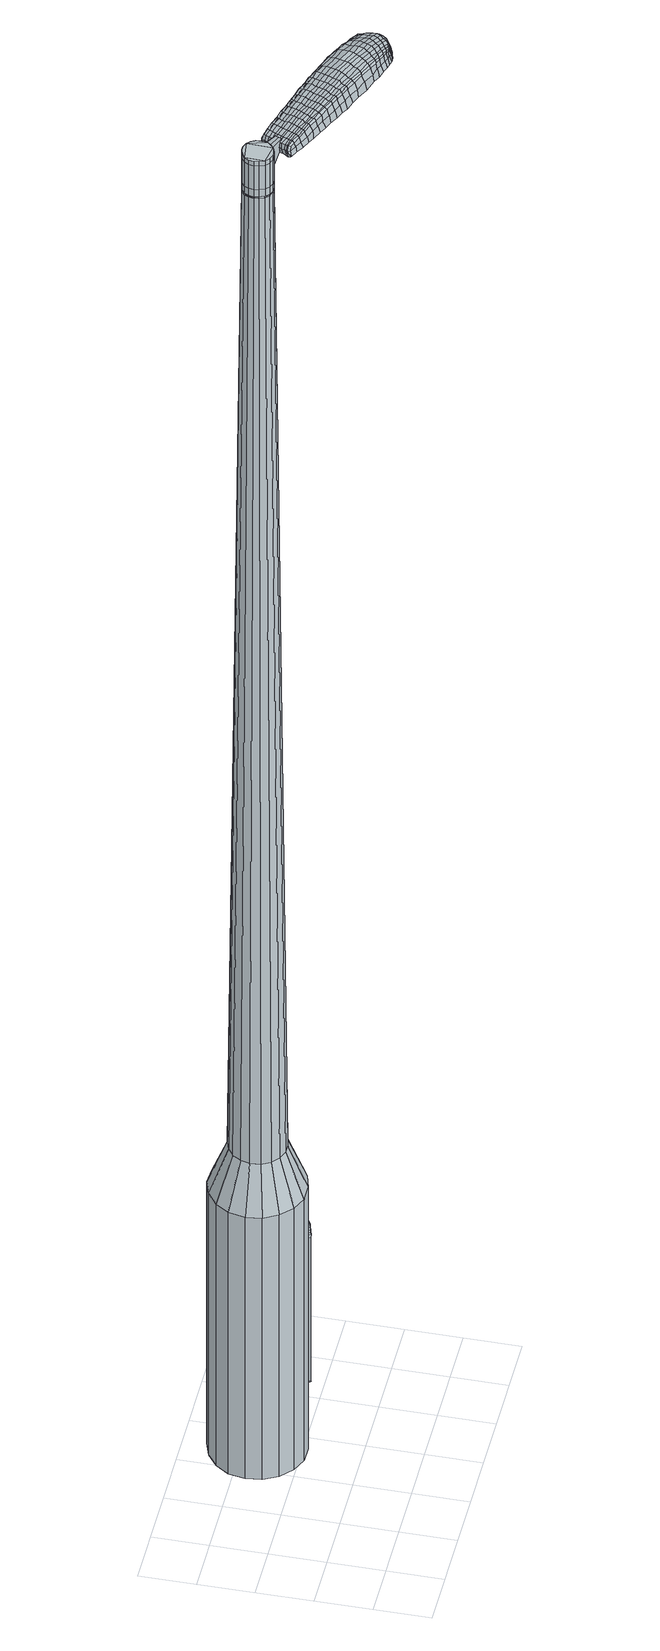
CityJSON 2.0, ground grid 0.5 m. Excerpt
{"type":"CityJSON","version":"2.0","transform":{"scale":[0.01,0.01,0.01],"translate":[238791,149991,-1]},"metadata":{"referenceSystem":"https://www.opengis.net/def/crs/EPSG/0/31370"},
"CityObjects":{
"object1":{"type":"GenericCityObject","attributes":{"cluster":880,"mean_distance_to_centroid":0.348,"new_centroid_x":238792.29,"new_centroid_y":149992.37,"mean_distance_to_camera":10.29,"H1":12.34,"H2":12.64,"Z_final":114.08,"cluster2":-1,"proj_x":238789.3,"proj_y":149999.6,"id_line":88943,"bearing_l":67.53,"distance":7.83,"orientation":"right","G_obj":337.53},"geometry":[{"type":"MultiSurface","lod":"2","boundaries":[[[0,1,2,3]],[[1,4,5,2]],[[4,6,7,5]],[[6,8,9,7]],[[8,10,11,9]],[[10,12,13,11]],[[12,14,15,13]],[[14,16,17,15]],[[16,18,19,17]],[[18,20,21,19]],[[20,22,23,21]],[[22,24,25,23]],[[24,26,27,25]],[[26,28,29,27]],[[28,30,31,29]],[[30,32,33,31]],[[32,34,35,33]],[[34,0,3,35]],[[36,37,38,39]],[[38,40,41,42]],[[41,43,42]],[[42,44,45,46]],[[45,47,46]],[[46,48,49,50]],[[49,51,50]],[[42,46,50,38]],[[50,52,39,38]],[[53,36,39]],[[2,5,7,35]],[[7,9,11,15]],[[11,13,15]],[[15,17,19,23]],[[19,21,23]],[[23,25,27,31]],[[27,29,31]],[[15,23,31,7]],[[31,33,35,7]],[[3,2,35]],[[1,0,54,55]],[[0,34,56,54]],[[34,32,57,56]],[[32,30,58,57]],[[30,28,59,58]],[[28,26,60,59]],[[26,24,61,60]],[[24,22,62,61]],[[22,20,63,62]],[[20,18,64,63]],[[18,16,65,64]],[[16,14,66,65]],[[14,12,67,66]],[[12,10,68,67]],[[10,8,69,68]],[[8,6,70,69]],[[6,4,71,70]],[[4,1,55,71]],[[55,54,72,73]],[[54,56,74,72]],[[56,57,75,74]],[[57,58,76,75]],[[58,59,77,76]],[[59,60,78,77]],[[60,61,79,78]],[[61,62,80,79]],[[62,63,81,80]],[[63,64,82,81]],[[64,65,83,82]],[[65,66,84,83]],[[66,67,85,84]],[[67,68,86,85]],[[68,69,87,86]],[[69,70,88,87]],[[70,71,89,88]],[[71,55,73,89]],[[90,91,92,73]],[[93,94,91,90]],[[75,95,94,93]],[[96,97,95,75]],[[98,99,97,96]],[[100,101,99,98]],[[102,103,101,100]],[[104,105,103,102]],[[106,107,105,104]],[[108,109,107,106]],[[110,111,109,108]],[[84,112,111,110]],[[113,114,112,84]],[[115,116,114,113]],[[117,118,116,115]],[[119,120,118,117]],[[121,122,120,119]],[[73,92,122,121]],[[123,124,125,126]],[[127,123,126,128]],[[129,127,128,130]],[[131,129,130,132]],[[133,131,132,134]],[[135,133,134,136]],[[137,135,136,138]],[[139,137,138,140]],[[141,139,140,142]],[[143,141,142,144]],[[145,143,144,146]],[[147,145,146,148]],[[149,147,148,150]],[[151,149,150,152]],[[153,151,152,154]],[[155,153,154,156]],[[72,90,73]],[[72,74,93,90]],[[74,75,93]],[[76,96,75]],[[76,77,98,96]],[[77,78,100,98]],[[78,79,102,100]],[[79,80,104,102]],[[80,81,106,104]],[[81,82,108,106]],[[82,83,110,108]],[[83,84,110]],[[85,113,84]],[[85,86,115,113]],[[86,87,117,115]],[[87,88,119,117]],[[88,89,121,119]],[[89,73,121]],[[157,92,91]],[[158,122,92]],[[158,159,120,122]],[[159,160,118,120]],[[160,161,116,118]],[[161,162,114,116]],[[162,112,114]],[[163,111,112]],[[163,164,109,111]],[[164,165,107,109]],[[165,166,105,107]],[[166,167,103,105]],[[167,168,101,103]],[[168,169,99,101]],[[169,170,97,99]],[[170,95,97]],[[171,94,95]],[[171,157,91,94]],[[39,52,155,172]],[[92,157,173,156]],[[53,39,172,124]],[[157,171,125,173]],[[36,53,124,123]],[[171,95,126,125]],[[37,36,123,127]],[[95,170,128,126]],[[38,37,127,129]],[[170,169,130,128]],[[40,38,129,131]],[[169,168,132,130]],[[41,40,131,133]],[[168,167,134,132]],[[43,41,133,135]],[[167,166,136,134]],[[42,43,135,137]],[[166,165,138,136]],[[44,42,137,139]],[[165,164,140,138]],[[45,44,139,141]],[[164,163,142,140]],[[47,45,141,143]],[[163,112,144,142]],[[46,47,143,145]],[[112,162,146,144]],[[48,46,145,147]],[[162,161,148,146]],[[49,48,147,149]],[[161,160,150,148]],[[51,49,149,151]],[[160,159,152,150]],[[50,51,151,153]],[[159,158,154,152]],[[52,50,153,155]],[[158,92,156,154]],[[155,156,174,175]],[[156,173,176,174]],[[173,125,177,176]],[[125,124,178,177]],[[124,172,179,178]],[[172,155,175,179]],[[180,181,182,183]],[[184,180,183,185]],[[180,184,186,187]],[[181,180,187,188]],[[189,190,191,192]],[[193,189,192,194]],[[189,193,195,196]],[[190,189,196,197]],[[198,199,200,201]],[[202,198,201,203]],[[198,202,204,205]],[[199,198,205,206]],[[207,208,209,210]],[[211,207,210,212]],[[207,211,213,214]],[[208,207,214,215]],[[216,217,218,219]],[[220,216,219,221]],[[216,220,222,223]],[[217,216,223,224]],[[225,226,227,228]],[[229,225,228,230]],[[225,229,231,232]],[[226,225,232,233]],[[234,235,236,237]],[[226,234,237,227]],[[234,226,233,238]],[[235,234,238,239]],[[240,241,242,243]],[[235,240,243,236]],[[240,235,239,244]],[[241,240,244,245]],[[246,184,185,247]],[[241,246,247,242]],[[246,241,245,248]],[[184,246,248,186]],[[249,250,251,252]],[[253,249,252,254]],[[249,253,255,256]],[[250,249,256,257]],[[258,259,260,261]],[[250,258,261,251]],[[258,250,257,262]],[[259,258,262,263]],[[264,265,266,267]],[[259,264,267,260]],[[264,259,263,268]],[[265,264,268,269]],[[270,271,272,273]],[[265,270,273,266]],[[270,265,269,274]],[[271,270,274,275]],[[276,181,188,277]],[[271,276,277,272]],[[276,271,275,278]],[[181,276,278,182]],[[279,280,281,282]],[[283,279,282,284]],[[279,283,285,286]],[[280,279,286,287]],[[288,289,290,291]],[[280,288,291,281]],[[288,280,287,292]],[[289,288,292,293]],[[294,295,296,297]],[[289,294,297,290]],[[294,289,293,298]],[[295,294,298,299]],[[300,193,194,301]],[[295,300,301,296]],[[300,295,299,302]],[[193,300,302,195]],[[303,304,305,306]],[[307,303,306,308]],[[303,307,309,310]],[[304,303,310,311]],[[312,313,314,315]],[[304,312,315,305]],[[312,304,311,316]],[[313,312,316,317]],[[318,319,320,321]],[[313,318,321,314]],[[318,313,317,322]],[[319,318,322,323]],[[324,325,326,327]],[[319,324,327,320]],[[324,319,323,328]],[[325,324,328,329]],[[330,190,197,331]],[[325,330,331,326]],[[330,325,329,332]],[[190,330,332,191]],[[333,219,218,334]],[[335,333,334,336]],[[333,335,337,338]],[[219,333,338,221]],[[339,335,336,340]],[[341,339,340,342]],[[339,341,343,344]],[[335,339,344,337]],[[345,341,342,346]],[[347,345,346,348]],[[345,347,349,350]],[[341,345,350,343]],[[351,347,348,352]],[[353,351,352,354]],[[351,353,355,356]],[[347,351,356,349]],[[357,353,354,358]],[[208,357,358,209]],[[357,208,215,359]],[[353,357,359,355]],[[360,361,206,205]],[[362,360,205,204]],[[360,362,363,364]],[[361,360,364,365]],[[366,367,365,364]],[[368,366,364,363]],[[366,368,369,370]],[[367,366,370,371]],[[372,373,371,370]],[[374,372,370,369]],[[372,374,375,376]],[[373,372,376,377]],[[378,379,377,376]],[[380,378,376,375]],[[378,380,213,211]],[[379,378,211,212]],[[381,382,383,384]],[[283,381,384,285]],[[381,283,284,385]],[[382,381,385,386]],[[387,202,203,388]],[[382,387,388,383]],[[387,382,386,389]],[[202,387,389,204]],[[390,391,392,393]],[[229,390,393,231]],[[390,229,230,394]],[[391,390,394,395]],[[396,397,398,399]],[[391,396,399,392]],[[396,391,395,400]],[[397,396,400,401]],[[402,199,206,403]],[[397,402,403,398]],[[402,397,401,404]],[[199,402,404,200]],[[405,406,407,408]],[[187,405,408,188]],[[405,187,186,409]],[[406,405,409,410]],[[411,412,413,414]],[[406,411,414,407]],[[411,406,410,415]],[[412,411,415,416]],[[417,210,209,418]],[[412,417,418,413]],[[417,412,416,419]],[[210,417,419,212]],[[420,421,422,423]],[[192,420,423,194]],[[420,192,191,424]],[[421,420,424,425]],[[426,214,213,427]],[[421,426,427,422]],[[426,421,425,428]],[[214,426,428,215]],[[429,430,431,432]],[[307,429,432,309]],[[429,307,308,433]],[[430,429,433,434]],[[435,220,221,436]],[[430,435,436,431]],[[435,430,434,437]],[[220,435,437,222]],[[438,439,440,441]],[[253,438,441,255]],[[438,253,254,442]],[[439,438,442,443]],[[444,445,446,447]],[[439,444,447,440]],[[444,439,443,448]],[[445,444,448,449]],[[450,217,224,451]],[[445,450,451,446]],[[450,445,449,452]],[[217,450,452,218]],[[453,454,443,442]],[[252,453,442,254]],[[453,252,251,455]],[[454,453,455,456]],[[457,458,449,448]],[[454,457,448,443]],[[457,454,456,459]],[[458,457,459,460]],[[461,334,218,452]],[[458,461,452,449]],[[461,458,460,462]],[[334,461,462,336]],[[463,464,465,466]],[[310,463,466,311]],[[463,310,309,432]],[[464,463,432,431]],[[467,338,337,468]],[[464,467,468,465]],[[467,464,431,436]],[[338,467,436,221]],[[469,470,456,455]],[[261,469,455,251]],[[469,261,260,471]],[[470,469,471,472]],[[473,474,460,459]],[[470,473,459,456]],[[473,470,472,475]],[[474,473,475,476]],[[477,340,336,462]],[[474,477,462,460]],[[477,474,476,478]],[[340,477,478,342]],[[479,480,481,482]],[[316,479,482,317]],[[479,316,311,466]],[[480,479,466,465]],[[483,344,343,484]],[[480,483,484,481]],[[483,480,465,468]],[[344,483,468,337]],[[485,486,472,471]],[[267,485,471,260]],[[485,267,266,487]],[[486,485,487,488]],[[489,490,476,475]],[[486,489,475,472]],[[489,486,488,491]],[[490,489,491,492]],[[493,346,342,478]],[[490,493,478,476]],[[493,490,492,494]],[[346,493,494,348]],[[495,496,497,498]],[[322,495,498,323]],[[495,322,317,482]],[[496,495,482,481]],[[499,350,349,500]],[[496,499,500,497]],[[499,496,481,484]],[[350,499,484,343]],[[501,502,488,487]],[[273,501,487,266]],[[501,273,272,503]],[[502,501,503,504]],[[505,506,492,491]],[[502,505,491,488]],[[505,502,504,507]],[[506,505,507,508]],[[509,352,348,494]],[[506,509,494,492]],[[509,506,508,510]],[[352,509,510,354]],[[511,512,513,514]],[[328,511,514,329]],[[511,328,323,498]],[[512,511,498,497]],[[515,356,355,516]],[[512,515,516,513]],[[515,512,497,500]],[[356,515,500,349]],[[517,518,504,503]],[[277,517,503,272]],[[517,277,188,408]],[[518,517,408,407]],[[519,520,508,507]],[[518,519,507,504]],[[519,518,407,414]],[[520,519,414,413]],[[521,358,354,510]],[[520,521,510,508]],[[521,520,413,418]],[[358,521,418,209]],[[522,523,425,424]],[[332,522,424,191]],[[522,332,329,514]],[[523,522,514,513]],[[524,359,215,428]],[[523,524,428,425]],[[524,523,513,516]],[[359,524,516,355]],[[525,526,386,385]],[[282,525,385,284]],[[525,282,281,527]],[[526,525,527,528]],[[529,362,204,389]],[[526,529,389,386]],[[529,526,528,530]],[[362,529,530,363]],[[531,532,533,534]],[[232,531,534,233]],[[531,232,231,393]],[[532,531,393,392]],[[535,536,537,538]],[[532,535,538,533]],[[535,532,392,399]],[[536,535,399,398]],[[539,361,365,540]],[[536,539,540,537]],[[539,536,398,403]],[[361,539,403,206]],[[541,542,528,527]],[[291,541,527,281]],[[541,291,290,543]],[[542,541,543,544]],[[545,368,363,530]],[[542,545,530,528]],[[545,542,544,546]],[[368,545,546,369]],[[547,548,549,550]],[[238,547,550,239]],[[547,238,233,534]],[[548,547,534,533]],[[551,552,553,554]],[[548,551,554,549]],[[551,548,533,538]],[[552,551,538,537]],[[555,367,371,556]],[[552,555,556,553]],[[555,552,537,540]],[[367,555,540,365]],[[557,558,544,543]],[[297,557,543,290]],[[557,297,296,559]],[[558,557,559,560]],[[561,374,369,546]],[[558,561,546,544]],[[561,558,560,562]],[[374,561,562,375]],[[563,564,565,566]],[[244,563,566,245]],[[563,244,239,550]],[[564,563,550,549]],[[567,568,569,570]],[[564,567,570,565]],[[567,564,549,554]],[[568,567,554,553]],[[571,373,377,572]],[[568,571,572,569]],[[571,568,553,556]],[[373,571,556,371]],[[573,574,560,559]],[[301,573,559,296]],[[573,301,194,423]],[[574,573,423,422]],[[575,380,375,562]],[[574,575,562,560]],[[575,574,422,427]],[[380,575,427,213]],[[576,577,410,409]],[[248,576,409,186]],[[576,248,245,566]],[[577,576,566,565]],[[578,579,416,415]],[[577,578,415,410]],[[578,577,565,570]],[[579,578,570,569]],[[580,379,212,419]],[[579,580,419,416]],[[580,579,569,572]],[[379,580,572,377]],[[581,582,583,584]],[[584,583,585,586]],[[587,585,583,588]],[[588,583,582,589]],[[590,591,592,593]],[[593,592,594,595]],[[596,594,592,597]],[[597,592,591,598]],[[599,600,601,602]],[[602,601,603,604]],[[605,603,601,606]],[[606,601,600,607]],[[608,609,610,611]],[[611,610,612,613]],[[614,612,610,615]],[[615,610,609,616]],[[617,618,619,620]],[[620,619,621,622]],[[623,621,619,624]],[[624,619,618,625]],[[626,627,628,629]],[[629,628,630,631]],[[632,630,628,633]],[[633,628,627,634]],[[635,636,637,638]],[[638,637,627,626]],[[634,627,637,639]],[[639,637,636,640]],[[641,642,643,644]],[[644,643,636,635]],[[640,636,643,645]],[[645,643,642,646]],[[586,585,647,648]],[[648,647,642,641]],[[646,642,647,649]],[[649,647,585,587]],[[650,651,652,653]],[[653,652,654,655]],[[656,654,652,657]],[[657,652,651,658]],[[659,660,661,662]],[[662,661,651,650]],[[658,651,661,663]],[[663,661,660,664]],[[665,666,667,668]],[[668,667,660,659]],[[664,660,667,669]],[[669,667,666,670]],[[671,672,673,674]],[[674,673,666,665]],[[670,666,673,675]],[[675,673,672,676]],[[589,582,677,678]],[[678,677,672,671]],[[676,672,677,679]],[[679,677,582,581]],[[680,681,682,683]],[[683,682,684,685]],[[686,684,682,687]],[[687,682,681,688]],[[689,690,691,692]],[[692,691,681,680]],[[688,681,691,693]],[[693,691,690,694]],[[695,696,697,698]],[[698,697,690,689]],[[694,690,697,699]],[[699,697,696,700]],[[595,594,701,702]],[[702,701,696,695]],[[700,696,701,703]],[[703,701,594,596]],[[704,705,706,707]],[[707,706,708,709]],[[710,708,706,711]],[[711,706,705,712]],[[713,714,715,716]],[[716,715,705,704]],[[712,705,715,717]],[[717,715,714,718]],[[719,720,721,722]],[[722,721,714,713]],[[718,714,721,723]],[[723,721,720,724]],[[725,726,727,728]],[[728,727,720,719]],[[724,720,727,729]],[[729,727,726,730]],[[598,591,731,732]],[[732,731,726,725]],[[730,726,731,733]],[[733,731,591,590]],[[617,620,734,735]],[[735,734,736,737]],[[738,736,734,739]],[[739,734,620,622]],[[737,736,740,741]],[[741,740,742,743]],[[744,742,740,745]],[[745,740,736,738]],[[743,742,746,747]],[[747,746,748,749]],[[750,748,746,751]],[[751,746,742,744]],[[749,748,752,753]],[[753,752,754,755]],[[756,754,752,757]],[[757,752,748,750]],[[755,754,758,759]],[[759,758,609,608]],[[616,609,758,760]],[[760,758,754,756]],[[607,761,762,606]],[[606,762,763,605]],[[764,763,762,765]],[[765,762,761,766]],[[766,767,768,765]],[[765,768,769,764]],[[770,769,768,771]],[[771,768,767,772]],[[772,773,774,771]],[[771,774,775,770]],[[776,775,774,777]],[[777,774,773,778]],[[778,779,780,777]],[[777,780,781,776]],[[614,781,780,612]],[[612,780,779,613]],[[782,783,784,785]],[[785,784,684,686]],[[685,684,784,786]],[[786,784,783,787]],[[604,603,788,789]],[[789,788,783,782]],[[787,783,788,790]],[[790,788,603,605]],[[791,792,793,794]],[[794,793,630,632]],[[631,630,793,795]],[[795,793,792,796]],[[797,798,799,800]],[[800,799,792,791]],[[796,792,799,801]],[[801,799,798,802]],[[607,600,803,804]],[[804,803,798,797]],[[802,798,803,805]],[[805,803,600,599]],[[806,807,808,809]],[[809,808,588,589]],[[587,588,808,810]],[[810,808,807,811]],[[812,813,814,815]],[[815,814,807,806]],[[811,807,814,816]],[[816,814,813,817]],[[608,611,818,819]],[[819,818,813,812]],[[817,813,818,820]],[[820,818,611,613]],[[821,822,823,824]],[[824,823,593,595]],[[590,593,823,825]],[[825,823,822,826]],[[614,615,827,828]],[[828,827,822,821]],[[826,822,827,829]],[[829,827,615,616]],[[830,831,832,833]],[[833,832,708,710]],[[709,708,832,834]],[[834,832,831,835]],[[622,621,836,837]],[[837,836,831,830]],[[835,831,836,838]],[[838,836,621,623]],[[839,840,841]],[[841,840,654,656]],[[655,654,840,842]],[[843,844,845,846]],[[846,845,840,839]],[[842,840,845,847]],[[847,845,844,848]],[[625,618,849,850]],[[850,849,844,843]],[[848,844,849,851]],[[851,849,618,617]],[[852,853,842]],[[842,853,653,655]],[[650,653,853,854]],[[854,853,852,855]],[[848,856,857,847]],[[847,857,852,842]],[[855,852,857,858]],[[858,857,856,859]],[[617,735,175,851]],[[851,175,856,848]],[[859,856,175,860]],[[860,175,735,737]],[[861,862,863,864]],[[864,863,711,712]],[[710,711,863,833]],[[833,863,862,830]],[[738,739,865,866]],[[866,865,862,861]],[[830,862,865,837]],[[837,865,739,622]],[[855,867,868,854]],[[854,868,662,650]],[[659,662,868,869]],[[869,868,867,870]],[[859,871,872,858]],[[858,872,867,855]],[[870,867,872,873]],[[873,872,871,874]],[[737,741,875,860]],[[860,875,871,859]],[[874,871,875,876]],[[876,875,741,743]],[[877,878,879,880]],[[880,879,717,718]],[[712,717,879,864]],[[864,879,878,861]],[[744,745,881,882]],[[882,881,878,877]],[[861,878,881,866]],[[866,881,745,738]],[[870,883,884,869]],[[869,884,668,659]],[[665,668,884,885]],[[885,884,883,886]],[[874,887,888,873]],[[873,888,883,870]],[[886,883,888,889]],[[889,888,887,890]],[[743,747,891,876]],[[876,891,887,874]],[[890,887,891,892]],[[892,891,747,749]],[[893,894,895,896]],[[896,895,723,724]],[[718,723,895,880]],[[880,895,894,877]],[[750,751,897,898]],[[898,897,894,893]],[[877,894,897,882]],[[882,897,751,744]],[[886,899,885]],[[885,899,674,665]],[[671,674,899,900]],[[900,899,901]],[[890,902,903,889]],[[889,903,899,886]],[[901,899,903,904]],[[904,903,902,905]],[[749,753,906,892]],[[892,906,902,890]],[[905,902,906,907]],[[907,906,753,755]],[[908,909,910,911]],[[911,910,729,730]],[[724,729,910,896]],[[896,910,909,893]],[[756,757,912,913]],[[913,912,909,908]],[[893,909,912,898]],[[898,912,757,750]],[[901,914,915,900]],[[900,915,678,671]],[[589,678,915,809]],[[809,915,914,806]],[[905,916,917,904]],[[904,917,914,901]],[[806,914,917,815]],[[815,917,916,812]],[[755,759,918,907]],[[907,918,916,905]],[[812,916,918,819]],[[819,918,759,608]],[[826,919,920,825]],[[825,920,733,590]],[[730,733,920,911]],[[911,920,919,908]],[[616,760,921,829]],[[829,921,919,826]],[[908,919,921,913]],[[913,921,760,756]],[[787,922,923,786]],[[786,923,683,685]],[[680,683,923,924]],[[924,923,922,925]],[[605,763,926,790]],[[790,926,922,787]],[[925,922,926,927]],[[927,926,763,764]],[[928,929,930,931]],[[931,930,633,634]],[[632,633,930,794]],[[794,930,929,791]],[[932,933,934,935]],[[935,934,929,928]],[[791,929,934,800]],[[800,934,933,797]],[[766,761,936,937]],[[937,936,933,932]],[[797,933,936,804]],[[804,936,761,607]],[[925,938,939,924]],[[924,939,692,680]],[[689,692,939,940]],[[940,939,938,941]],[[764,769,942,927]],[[927,942,938,925]],[[941,938,942,943]],[[943,942,769,770]],[[944,945,946,947]],[[947,946,639,640]],[[634,639,946,931]],[[931,946,945,928]],[[948,949,950,951]],[[951,950,945,944]],[[928,945,950,935]],[[935,950,949,932]],[[772,767,952,953]],[[953,952,949,948]],[[932,949,952,937]],[[937,952,767,766]],[[941,954,955,940]],[[940,955,698,689]],[[695,698,955,956]],[[956,955,954,957]],[[770,775,958,943]],[[943,958,954,941]],[[957,954,958,959]],[[959,958,775,776]],[[960,961,962,963]],[[963,962,645,646]],[[640,645,962,947]],[[947,962,961,944]],[[964,965,966,967]],[[967,966,961,960]],[[944,961,966,951]],[[951,966,965,948]],[[778,773,968,969]],[[969,968,965,964]],[[948,965,968,953]],[[953,968,773,772]],[[957,970,971,956]],[[956,971,702,695]],[[595,702,971,824]],[[824,971,970,821]],[[776,781,972,959]],[[959,972,970,957]],[[821,970,972,828]],[[828,972,781,614]],[[811,973,974,810]],[[810,974,649,587]],[[646,649,974,963]],[[963,974,973,960]],[[817,975,976,816]],[[816,976,973,811]],[[960,973,976,967]],[[967,976,975,964]],[[613,779,977,820]],[[820,977,975,817]],[[964,975,977,969]],[[969,977,779,778]],[[581,584,183,182]],[[584,586,185,183]],[[596,597,196,195]],[[597,598,197,196]],[[599,602,201,200]],[[602,604,203,201]],[[623,624,223,222]],[[624,625,224,223]],[[626,629,228,227]],[[629,631,230,228]],[[635,638,237,236]],[[638,626,227,237]],[[641,644,243,242]],[[644,635,236,243]],[[586,648,247,185]],[[648,641,242,247]],[[656,657,256,255]],[[657,658,257,256]],[[658,663,262,257]],[[663,664,263,262]],[[664,669,268,263]],[[669,670,269,268]],[[670,675,274,269]],[[675,676,275,274]],[[676,679,278,275]],[[679,581,182,278]],[[686,687,286,285]],[[687,688,287,286]],[[688,693,292,287]],[[693,694,293,292]],[[694,699,298,293]],[[699,700,299,298]],[[700,703,302,299]],[[703,596,195,302]],[[704,707,306,305]],[[707,709,308,306]],[[713,716,315,314]],[[716,704,305,315]],[[719,722,321,320]],[[722,713,314,321]],[[725,728,327,326]],[[728,719,320,327]],[[598,732,331,197]],[[732,725,326,331]],[[782,785,384,383]],[[785,686,285,384]],[[604,789,388,203]],[[789,782,383,388]],[[631,795,394,230]],[[795,796,395,394]],[[796,801,400,395]],[[801,802,401,400]],[[802,805,404,401]],[[805,599,200,404]],[[709,834,433,308]],[[834,835,434,433]],[[835,838,437,434]],[[838,623,222,437]],[[839,841,441,440]],[[841,656,255,441]],[[843,846,447,446]],[[846,839,440,447]],[[625,850,451,224]],[[850,843,446,451]],[[978,979,980,981]],[[982,983,981,980]],[[984,985,986,987]],[[988,989,990,991]],[[979,992,993,980]],[[994,982,980,993]],[[995,984,987,996]],[[997,998,989,988]],[[992,999,1000,993]],[[1000,1001,994,993]],[[1002,995,996,1003]],[[1004,998,997,1005]],[[999,1006,1007,1000]],[[1007,1008,1001,1000]],[[1009,1002,1003,1010]],[[1011,1004,1005,1012]],[[1013,1014,1015,1016]],[[1017,1018,1014,1013]],[[1017,1019,1020,1018]],[[1019,1021,1022,1020]],[[1023,1024,1025,1026]],[[1027,1028,1024,1023]],[[1029,1030,1028,1027]],[[1031,1032,1030,1029]],[[1026,1015,1014,1023]],[[1023,1014,1018,1027]],[[1018,1020,1029,1027]],[[1020,1022,1031,1029]],[[987,986,983,982]],[[996,987,982,994]],[[1001,1003,996,994]],[[1008,1010,1003,1001]],[[988,991,985,984]],[[997,988,984,995]],[[1005,997,995,1002]],[[1012,1005,1002,1009]],[[989,1013,1016,990]],[[998,1017,1013,989]],[[1019,1017,998,1004]],[[1021,1019,1004,1011]],[[1033,1034,1035,1036]],[[1035,1037,1038,1039]],[[1035,1039,1040,1041]],[[1035,1041,1036]],[[1042,1033,1036,1043]],[[1044,1043,1036,1045]],[[1046,1045,1036]],[[1047,1035,1034,1048]],[[1049,1047,1048,1050]],[[1051,1049,1050,1052]],[[1053,1051,1052,1054]],[[1055,1053,1054,1056]],[[1056,1057,1058,1059]],[[1056,1059,1060,1061]],[[1056,1061,1062,1063]],[[1062,1064,1065,1066]],[[1062,1066,1067,1068]],[[1062,1068,1063]],[[1056,1063,1055]],[[1069,1070,1034,1033]],[[1071,1072,1037,1035]],[[1073,1074,1046,1036]],[[1070,1075,1048,1034]],[[1076,1071,1035,1047]],[[1075,1077,1050,1048]],[[1078,1076,1047,1049]],[[1077,1079,1052,1050]],[[1080,1078,1049,1051]],[[1079,1081,1054,1052]],[[1082,1080,1051,1053]],[[1081,1083,1056,1054]],[[1084,1082,1053,1055]],[[1083,1085,1057,1056]],[[1086,1087,1064,1062]],[[1088,1084,1055,1063]],[[1058,1057,1085,1089]],[[1059,1058,1089,1090]],[[1060,1059,1090,1091]],[[1061,1060,1091,1092]],[[1062,1061,1092,1086]],[[1093,1069,1033,1042]],[[1094,1093,1042,1043]],[[1095,1094,1043,1044]],[[1096,1095,1044,1045]],[[1074,1096,1045,1046]],[[1038,1037,1072,1097]],[[1065,1064,1087,1098]],[[1039,1038,1097,1099]],[[1040,1039,1099,1100]],[[1041,1040,1100,1101]],[[1036,1041,1101,1073]],[[1066,1065,1098,1102]],[[1067,1066,1102,1103]],[[1068,1067,1103,1104]],[[1063,1068,1104,1088]]]}]}
},
"vertices":[
[171,121,384],[163,109,384],[163,109,96],[171,121,96],[151,100,384],[151,100,96],[137,96,384],[137,96,96],[122,96,384],[122,96,96],[109,102,384],[109,102,96],[98,112,384],[98,112,96],[91,125,384],[91,125,96],[89,139,384],[89,139,96],[92,154,384],[92,154,96],[100,166,384],[100,166,96],[112,175,384],[112,175,96],[126,180,384],[126,180,96],[141,179,384],[141,179,96],[154,173,384],[154,173,96],[165,163,384],[165,163,96],[172,150,384],[172,150,96],[174,136,384],[174,136,96],[144,142,1524],[142,146,1524],[139,149,1524],[144,132,1524],[134,151,1524],[130,151,1524],[121,147,1524],[125,150,1524],[119,143,1524],[118,138,1524],[121,129,1524],[119,134,1524],[124,126,1524],[129,124,1524],[138,126,1524],[133,124,1524],[141,129,1524],[145,137,1524],[155,128,429],[150,121,429],[157,137,429],[155,145,429],[151,153,429],[145,159,429],[137,162,429],[128,163,429],[120,160,429],[113,155,429],[108,147,429],[106,139,429],[107,130,429],[111,122,429],[118,116,429],[126,113,429],[135,113,429],[143,115,429],[144,132,1483],[141,129,1483],[145,137,1483],[144,142,1483],[142,146,1483],[139,149,1483],[134,151,1483],[130,151,1483],[125,150,1483],[121,147,1483],[119,143,1483],[118,138,1483],[119,134,1483],[121,129,1483],[124,126,1483],[129,124,1483],[133,124,1483],[138,126,1483],[143,133,1483],[143,133,1485],[141,129,1485],[144,137,1483],[144,137,1485],[144,142,1485],[142,145,1483],[142,145,1485],[138,148,1483],[138,148,1485],[134,150,1483],[134,150,1485],[130,150,1483],[130,150,1485],[125,149,1483],[125,149,1485],[122,146,1483],[122,146,1485],[120,143,1483],[120,143,1485],[119,138,1483],[119,138,1485],[119,134,1485],[121,130,1483],[121,130,1485],[125,127,1483],[125,127,1485],[129,125,1483],[129,125,1485],[133,125,1483],[133,125,1485],[137,126,1483],[137,126,1485],[144,142,1519],[145,137,1519],[145,137,1493],[144,142,1493],[142,146,1519],[142,146,1493],[139,149,1519],[139,149,1493],[134,151,1519],[134,151,1493],[130,151,1519],[130,151,1493],[125,150,1519],[125,150,1493],[121,147,1519],[121,147,1493],[119,143,1519],[119,143,1493],[118,138,1519],[118,138,1493],[119,134,1519],[119,134,1493],[121,129,1519],[121,129,1493],[124,126,1519],[124,126,1493],[129,124,1519],[129,124,1493],[133,124,1519],[133,124,1493],[138,126,1519],[138,126,1493],[141,129,1519],[141,129,1493],[144,132,1485],[138,126,1485],[133,124,1485],[129,124,1485],[124,126,1485],[121,129,1485],[118,138,1485],[119,143,1485],[121,147,1485],[125,150,1485],[130,151,1485],[134,151,1485],[139,149,1485],[142,146,1485],[145,137,1485],[144,132,1519],[144,132,1493],[160,122,1513],[160,122,1518],[161,125,1513],[162,128,1513],[162,128,1518],[161,125,1518],[222,79,1519],[216,82,1518],[216,80,1509],[223,77,1510],[230,75,1519],[231,74,1510],[230,77,1526],[222,81,1525],[215,84,1525],[237,114,1519],[230,117,1518],[229,116,1525],[236,113,1525],[245,111,1519],[244,110,1526],[247,112,1510],[239,115,1510],[232,118,1509],[298,70,1519],[297,67,1519],[298,66,1513],[299,70,1513],[299,74,1519],[300,74,1513],[297,75,1524],[297,71,1524],[295,67,1524],[230,99,1530],[223,101,1529],[222,98,1529],[228,95,1530],[238,95,1531],[237,92,1531],[240,99,1530],[231,102,1530],[224,105,1529],[155,129,1512],[154,127,1512],[155,126,1517],[156,129,1517],[156,132,1512],[157,131,1517],[157,132,1506],[156,129,1506],[155,126,1506],[277,58,1519],[274,58,1519],[275,57,1512],[278,56,1512],[280,57,1518],[280,56,1512],[279,58,1522],[278,59,1523],[274,60,1524],[270,60,1519],[264,62,1519],[265,60,1512],[270,58,1512],[270,61,1524],[264,63,1525],[259,64,1519],[251,66,1519],[252,65,1511],[259,62,1511],[258,65,1526],[251,68,1526],[241,71,1519],[241,69,1510],[240,73,1526],[156,111,1513],[162,108,1513],[162,109,1518],[155,112,1517],[151,114,1512],[152,114,1516],[151,113,1506],[156,110,1507],[163,106,1507],[169,104,1514],[176,101,1515],[176,103,1520],[169,106,1519],[170,103,1507],[176,100,1507],[183,98,1515],[189,95,1516],[189,96,1522],[182,99,1521],[183,96,1508],[190,93,1508],[196,91,1517],[203,88,1517],[202,90,1524],[196,93,1523],[197,90,1508],[203,86,1509],[209,85,1518],[209,87,1524],[210,83,1509],[292,90,1519],[289,92,1519],[288,91,1524],[291,89,1523],[294,89,1518],[293,88,1522],[295,90,1512],[293,91,1512],[290,93,1512],[285,94,1519],[279,97,1519],[278,96,1525],[284,93,1524],[286,95,1512],[281,98,1512],[274,99,1519],[267,103,1519],[265,102,1526],[273,98,1526],[276,100,1511],[268,104,1511],[256,107,1519],[255,106,1526],[258,108,1510],[167,139,1513],[174,137,1513],[176,137,1507],[169,140,1507],[162,141,1512],[163,141,1506],[162,139,1516],[166,138,1517],[173,136,1518],[182,134,1514],[189,132,1515],[190,132,1507],[183,135,1507],[180,133,1519],[187,131,1520],[196,129,1515],[203,127,1516],[204,128,1508],[197,130,1508],[194,128,1521],[201,126,1522],[210,124,1517],[217,122,1517],[218,123,1509],[211,125,1508],[208,123,1523],[215,121,1524],[224,119,1518],[225,120,1509],[222,118,1524],[161,127,1519],[160,124,1519],[168,124,1520],[167,121,1520],[169,126,1520],[162,129,1519],[175,121,1522],[174,118,1522],[182,118,1523],[181,116,1523],[183,121,1523],[176,124,1521],[189,115,1524],[188,113,1524],[195,112,1525],[194,110,1525],[197,115,1525],[190,118,1524],[202,110,1526],[201,107,1526],[209,107,1527],[208,104,1527],[211,110,1527],[204,113,1526],[216,104,1528],[215,101,1528],[217,107,1528],[294,72,1527],[292,69,1527],[295,76,1526],[290,78,1527],[290,74,1528],[288,70,1528],[284,76,1529],[282,73,1529],[285,80,1528],[278,83,1530],[277,79,1530],[276,76,1530],[270,82,1531],[269,78,1531],[272,86,1530],[263,89,1531],[262,85,1531],[260,82,1531],[250,90,1531],[249,87,1531],[251,94,1531],[295,87,1518],[297,84,1519],[298,85,1513],[297,88,1513],[294,87,1523],[295,84,1523],[298,80,1519],[299,80,1513],[296,80,1524],[282,57,1518],[285,58,1518],[284,59,1523],[281,59,1523],[282,56,1513],[285,57,1513],[288,59,1519],[292,61,1519],[290,62,1524],[287,60,1523],[289,58,1513],[292,61,1513],[294,64,1519],[293,64,1524],[295,63,1513],[222,82,1528],[223,84,1528],[217,87,1528],[216,85,1527],[230,79,1528],[231,80,1529],[224,87,1529],[226,89,1530],[219,92,1529],[218,90,1528],[232,83,1529],[234,86,1530],[227,92,1530],[220,95,1529],[235,89,1531],[235,112,1528],[234,110,1529],[242,107,1529],[243,109,1528],[228,115,1527],[227,112,1528],[233,106,1529],[241,103,1530],[226,109,1528],[160,140,1512],[159,138,1512],[160,137,1517],[161,139,1517],[161,141,1506],[160,139,1506],[158,135,1512],[159,134,1517],[159,135,1506],[149,116,1512],[150,117,1512],[150,116,1506],[150,114,1506],[151,116,1517],[151,117,1517],[151,119,1512],[152,122,1512],[153,121,1506],[151,118,1506],[152,119,1517],[153,122,1517],[153,124,1512],[154,124,1506],[154,124,1517],[156,114,1519],[156,115,1519],[162,110,1520],[163,112,1520],[157,117,1519],[158,119,1519],[164,114,1520],[165,116,1520],[159,122,1519],[166,119,1520],[166,137,1519],[165,135,1519],[172,133,1520],[173,135,1520],[164,132,1519],[171,130,1520],[169,107,1521],[170,109,1521],[176,104,1522],[177,106,1522],[171,111,1521],[172,113,1521],[177,108,1522],[179,110,1523],[173,116,1522],[180,113,1523],[180,132,1521],[179,130,1521],[186,128,1522],[187,130,1522],[177,127,1521],[184,124,1522],[183,101,1523],[183,103,1523],[189,98,1524],[190,99,1524],[184,105,1523],[185,107,1524],[191,102,1525],[192,104,1525],[186,110,1524],[193,107,1525],[194,127,1523],[193,125,1523],[200,122,1524],[201,124,1524],[191,122,1524],[198,119,1525],[196,95,1525],[197,96,1525],[203,91,1526],[203,93,1526],[198,99,1526],[199,101,1526],[204,96,1527],[206,98,1527],[200,104,1526],[207,101,1527],[207,122,1525],[207,120,1525],[214,117,1526],[214,120,1526],[205,117,1526],[212,114,1527],[209,88,1527],[210,90,1527],[211,93,1527],[212,95,1528],[214,98,1528],[221,117,1527],[220,115,1527],[219,111,1528],[292,88,1525],[293,85,1525],[288,89,1526],[289,87,1526],[294,81,1526],[290,83,1527],[279,59,1525],[282,60,1525],[278,61,1526],[276,60,1525],[285,61,1525],[288,63,1526],[284,65,1527],[281,63,1526],[290,66,1526],[286,67,1527],[284,92,1526],[284,89,1527],[278,94,1527],[279,92,1528],[285,85,1528],[279,88,1529],[271,62,1526],[273,63,1527],[267,65,1528],[265,64,1527],[275,65,1527],[278,67,1528],[272,69,1529],[269,67,1528],[280,70,1528],[274,72,1530],[273,97,1528],[273,95,1529],[265,100,1528],[265,98,1529],[272,90,1529],[264,94,1530],[259,66,1528],[261,67,1528],[253,71,1529],[252,69,1528],[263,70,1529],[265,72,1530],[257,76,1530],[255,73,1530],[267,75,1530],[259,79,1531],[254,105,1529],[254,102,1529],[253,98,1530],[241,74,1528],[242,75,1529],[244,78,1530],[245,81,1530],[247,84,1531],[217,82,1509],[217,84,1518],[223,81,1518],[224,79,1509],[231,77,1519],[231,75,1510],[230,79,1525],[223,83,1525],[216,85,1525],[228,114,1525],[230,115,1518],[236,113,1518],[235,112,1525],[244,110,1519],[243,109,1525],[246,110,1510],[238,114,1509],[232,116,1509],[296,68,1513],[295,68,1519],[296,71,1519],[297,71,1513],[296,75,1519],[297,74,1513],[295,75,1524],[295,71,1524],[293,68,1524],[222,98,1528],[223,101,1528],[230,98,1529],[229,95,1529],[238,95,1529],[237,92,1529],[240,98,1529],[231,102,1529],[225,104,1528],[157,126,1516],[156,126,1512],[157,128,1512],[158,128,1516],[158,131,1512],[159,130,1516],[159,131,1506],[158,128,1506],[157,125,1506],[275,59,1512],[275,60,1519],[278,60,1518],[278,58,1512],[280,59,1518],[280,58,1512],[279,60,1522],[278,61,1523],[275,62,1523],[265,62,1512],[265,63,1519],[270,62,1519],[271,60,1512],[270,63,1524],[265,65,1525],[253,66,1511],[252,68,1519],[259,65,1519],[260,64,1511],[259,67,1525],[252,70,1526],[241,73,1519],[242,71,1510],[241,74,1526],[163,111,1518],[163,109,1513],[157,113,1513],[156,114,1517],[152,115,1512],[153,116,1515],[153,114,1506],[157,111,1506],[164,108,1507],[177,104,1520],[177,103,1514],[170,106,1514],[170,108,1519],[171,105,1507],[177,101,1507],[190,98,1522],[190,96,1516],[184,100,1515],[183,101,1521],[184,98,1508],[191,95,1508],[203,92,1523],[203,90,1517],[197,93,1516],[197,95,1522],[197,91,1508],[204,88,1508],[210,87,1517],[210,89,1524],[211,85,1509],[287,89,1523],[288,90,1519],[291,89,1518],[290,88,1523],[292,87,1518],[291,87,1522],[294,88,1512],[292,90,1512],[289,91,1512],[277,94,1525],[279,95,1519],[284,93,1519],[283,92,1524],[285,93,1512],[280,96,1512],[265,100,1526],[266,101,1519],[273,98,1519],[272,97,1525],[275,99,1511],[268,102,1511],[255,105,1519],[254,104,1526],[257,106,1510],[175,135,1507],[174,135,1513],[167,137,1513],[168,138,1506],[162,138,1512],[163,139,1506],[162,138,1515],[166,136,1517],[173,134,1518],[190,130,1507],[188,130,1514],[181,132,1514],[182,133,1507],[180,131,1519],[187,129,1520],[204,126,1508],[202,125,1516],[195,127,1515],[197,128,1508],[194,126,1521],[201,124,1522],[218,121,1508],[216,120,1517],[209,122,1516],[211,123,1508],[208,121,1522],[215,119,1523],[223,117,1517],[225,118,1509],[222,116,1524],[162,126,1518],[161,124,1518],[168,123,1519],[167,121,1519],[170,126,1519],[163,129,1518],[175,121,1520],[174,118,1520],[182,118,1521],[181,115,1521],[183,121,1521],[177,123,1520],[189,115,1523],[188,112,1523],[196,112,1524],[195,110,1524],[197,115,1524],[190,118,1523],[203,109,1525],[202,107,1525],[210,107,1526],[209,104,1526],[211,110,1526],[204,112,1525],[216,104,1527],[215,101,1527],[218,107,1527],[291,69,1526],[293,72,1526],[293,76,1525],[290,78,1526],[289,74,1526],[288,71,1526],[282,73,1528],[283,76,1528],[284,80,1527],[277,83,1528],[277,79,1529],[275,76,1529],[269,79,1530],[270,82,1530],[271,85,1529],[263,89,1530],[262,85,1530],[260,82,1530],[249,87,1530],[250,90,1530],[251,94,1530],[296,84,1513],[295,84,1518],[293,86,1518],[295,87,1512],[292,86,1523],[293,84,1523],[296,79,1519],[297,79,1513],[294,80,1523],[283,61,1523],[284,60,1518],[282,59,1518],[281,60,1523],[282,58,1512],[284,59,1512],[289,64,1523],[290,63,1519],[287,61,1519],[286,62,1523],[288,60,1513],[291,62,1513],[293,65,1519],[291,66,1524],[294,65,1513],[217,87,1527],[224,84,1527],[223,83,1527],[217,86,1526],[231,80,1527],[231,81,1528],[220,93,1528],[226,90,1528],[225,87,1528],[218,90,1527],[233,83,1528],[234,86,1529],[227,92,1529],[221,95,1528],[236,89,1529],[242,106,1528],[234,109,1527],[234,111,1527],[243,108,1527],[228,113,1526],[227,112,1527],[233,106,1528],[241,102,1528],[226,108,1527],[162,137,1516],[161,137,1512],[161,139,1512],[162,138,1516],[162,139,1506],[162,138,1506],[160,134,1512],[160,134,1516],[161,135,1506],[153,115,1506],[152,116,1512],[152,115,1506],[153,116,1516],[155,120,1506],[154,121,1512],[153,118,1512],[153,118,1506],[154,118,1516],[155,121,1516],[155,123,1512],[156,123,1506],[156,123,1516],[157,115,1518],[157,114,1518],[163,111,1519],[164,112,1519],[159,119,1518],[158,117,1518],[164,114,1519],[165,116,1519],[166,119,1519],[172,132,1519],[166,135,1518],[166,136,1518],[173,133,1519],[164,132,1518],[171,129,1519],[170,109,1520],[170,108,1520],[177,105,1521],[177,106,1521],[172,113,1520],[171,111,1520],[178,108,1521],[179,110,1521],[173,116,1520],[180,113,1521],[186,127,1521],[179,130,1520],[180,131,1520],[187,128,1521],[178,127,1520],[185,124,1521],[184,103,1522],[184,102,1522],[190,99,1523],[191,99,1523],[186,107,1522],[185,105,1522],[192,102,1523],[193,104,1524],[187,110,1523],[194,107,1524],[200,122,1523],[193,125,1522],[194,126,1522],[201,123,1523],[192,121,1522],[199,119,1523],[197,96,1524],[203,92,1525],[204,93,1525],[199,101,1525],[198,99,1524],[205,96,1525],[206,98,1526],[201,104,1525],[207,101,1526],[214,117,1525],[207,119,1524],[207,121,1524],[214,118,1525],[206,116,1524],[212,113,1525],[211,90,1526],[210,89,1526],[213,96,1527],[212,93,1526],[214,98,1527],[221,114,1526],[221,116,1526],[219,111,1526],[291,85,1524],[290,87,1524],[287,88,1525],[288,86,1525],[292,80,1525],[289,82,1525],[278,62,1525],[281,62,1524],[279,61,1524],[276,62,1525],[283,66,1526],[287,64,1525],[284,63,1524],[281,64,1525],[289,67,1525],[286,68,1526],[284,89,1526],[283,91,1526],[277,93,1526],[278,91,1527],[284,85,1526],[278,87,1527],[267,66,1527],[273,64,1526],[271,64,1526],[265,66,1526],[271,70,1528],[278,68,1527],[275,66,1526],[269,68,1527],[280,70,1527],[273,73,1528],[272,94,1527],[272,96,1527],[264,99,1527],[264,97,1528],[272,90,1528],[264,93,1529],[253,72,1528],[261,68,1527],[260,68,1527],[252,71,1527],[257,76,1529],[265,73,1529],[263,70,1528],[255,74,1528],[267,76,1529],[259,79,1530],[253,102,1528],[254,103,1528],[252,98,1529],[242,76,1528],[242,75,1528],[246,81,1529],[244,78,1529],[247,84,1530],[152,114,1508],[155,120,1508],[184,107,1509],[181,100,1509],[204,98,1510],[201,90,1510],[240,82,1512],[237,74,1512],[220,80,1511],[224,89,1511],[257,75,1513],[270,71,1514],[266,62,1514],[253,67,1513],[157,127,1508],[187,114,1509],[207,106,1510],[244,91,1512],[227,98,1511],[260,84,1513],[273,79,1514],[160,133,1508],[190,121,1509],[211,114,1510],[247,99,1512],[231,106,1511],[276,87,1514],[264,93,1513],[162,139,1508],[193,129,1509],[214,122,1510],[251,108,1512],[234,115,1511],[280,95,1514],[268,101,1513],[282,66,1514],[287,65,1514],[284,59,1514],[279,58,1514],[285,74,1514],[290,72,1514],[289,81,1514],[292,78,1514],[292,89,1514],[295,85,1514],[292,66,1515],[297,68,1515],[296,67,1515],[291,62,1515],[294,70,1515],[297,69,1515],[296,74,1515],[297,70,1515],[297,78,1515],[298,71,1515],[164,166,334],[167,163,334],[167,163,165],[156,173,171],[164,166,165],[161,169,165],[159,171,166],[157,172,167],[157,173,169],[161,169,334],[159,171,333],[157,172,332],[157,173,331],[156,173,328],[173,150,165],[173,150,334],[175,135,165],[175,135,334],[172,121,165],[172,121,334],[164,108,165],[164,108,334],[152,99,165],[152,99,334],[148,97,334],[144,96,334],[142,95,333],[140,95,332],[139,94,331],[138,94,328],[148,97,165],[138,94,171],[139,94,169],[140,95,167],[142,95,166],[144,96,165],[162,164,334],[165,162,334],[165,162,165],[162,164,165],[154,171,171],[154,171,328],[171,149,334],[171,149,165],[172,136,334],[172,136,165],[169,122,334],[169,122,165],[162,110,334],[162,110,165],[151,101,334],[151,101,165],[147,100,334],[137,97,328],[137,97,171],[147,100,165],[144,99,334],[141,98,333],[139,97,332],[138,97,331],[159,167,334],[157,169,333],[155,170,332],[155,171,331],[159,167,165],[138,97,169],[157,169,166],[155,170,167],[155,171,169],[139,97,167],[141,98,166],[144,99,165]
]}
